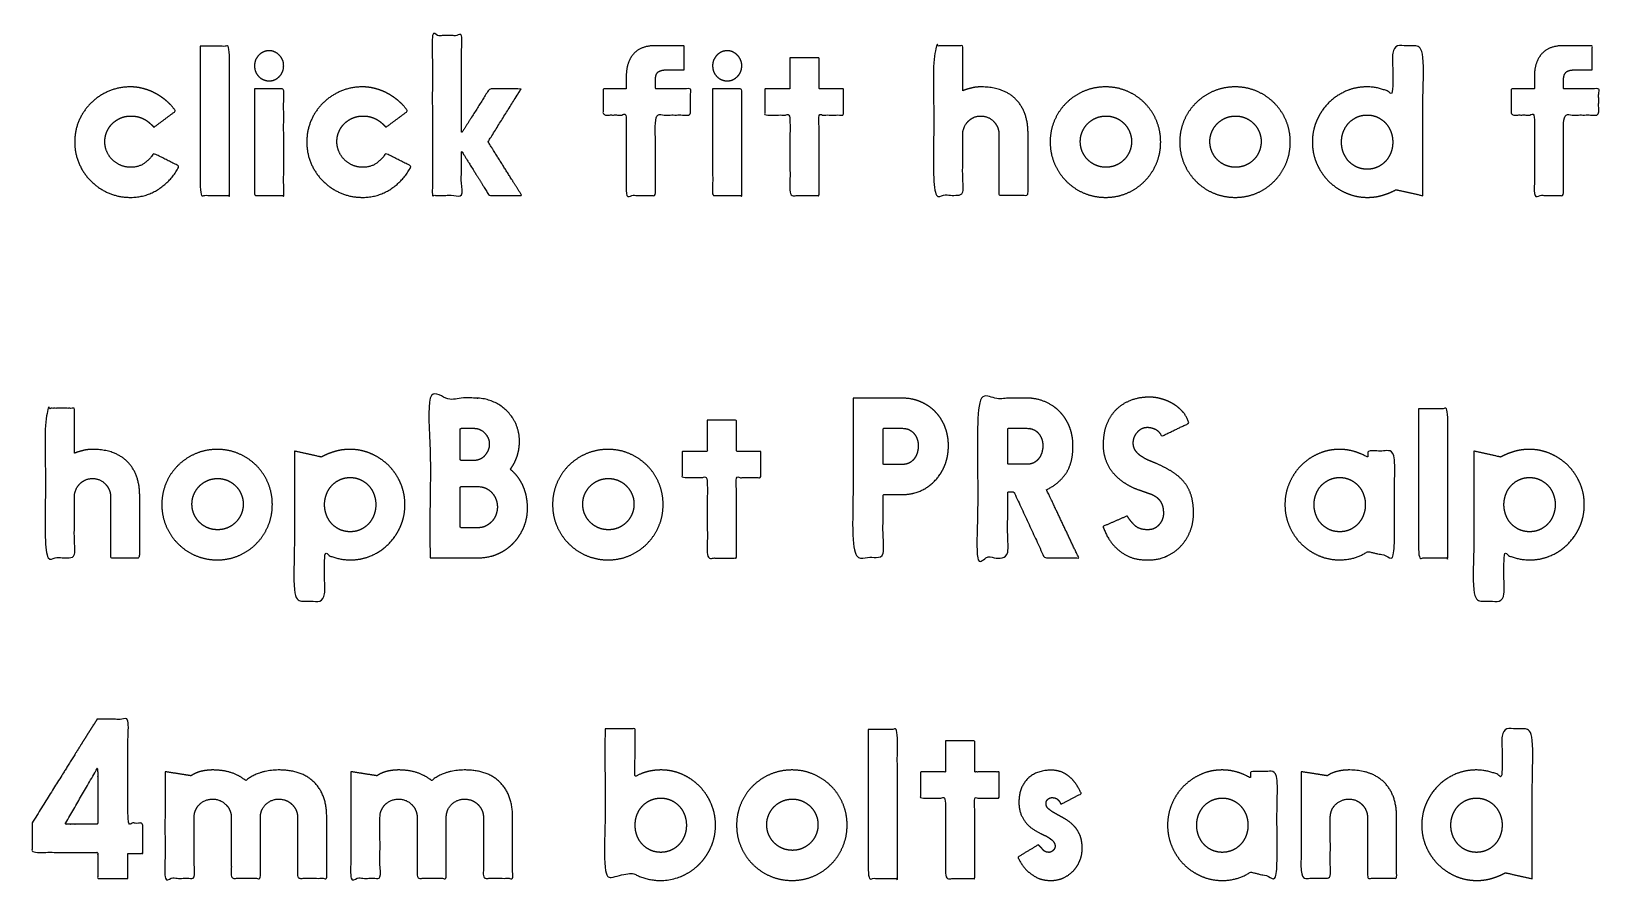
# Model space of a CAD drawing. Header units: millimetres. Extents: x 13 to 2477, y 20 to 1156.
# Drawn here: x 423.6 to 813.8, y 944.8 to 1156.4 of the extents above; entities that cross this region are included whole.
import ezdxf

# ---------------------------------------------------------------- set-up
doc = ezdxf.new("R2010")
doc.units = ezdxf.units.MM
doc.header["$MEASUREMENT"] = 0
doc.layers.add('Work layer', color=254, linetype='Continuous', true_color=0xdddddd)

msp = doc.modelspace()

# ---------------------------------------------------------------- linework, layer by layer
at = {"layer": 'Work layer'}
for points, knots in [([(530.6, 1131.45), (530.6, 1131.29), (530.65, 1131.29), (530.71, 1131.29), (530.81, 1131.39), (534.18, 1136.74), (537.54, 1142.1), (541.49, 1142.1), (545.44, 1142.1), (541.42, 1135.66), (537.39, 1129.22), (537.28, 1129.01), (537.28, 1128.95), (537.28, 1128.85), (537.39, 1128.64), (541.5, 1122.12), (545.6, 1115.6), (541.55, 1115.6), (537.49, 1115.6), (535.27, 1119.15), (533.94, 1121.3), (532.61, 1123.44), (531.87, 1124.61), (531.02, 1125.99), (530.71, 1126.52), (530.6, 1126.52), (530.6, 1126.25), (530.6, 1120.92), (530.6, 1115.6), (526.98, 1115.6), (523.35, 1115.6), (523.35, 1135.5), (523.35, 1155.4), (526.98, 1155.4), (530.6, 1155.4), (530.6, 1143.42), (530.6, 1131.45)], [0, 0, 0, 1, 1, 2, 2, 3, 3, 4, 4, 5, 5, 6, 6, 7, 7, 8, 8, 9, 9, 10, 10, 11, 11, 12, 12, 13, 13, 14, 14, 15, 15, 16, 16, 17, 17, 18, 18, 18]), ([(465.6, 1152.7), (469.23, 1152.7), (472.85, 1152.7), (472.85, 1134.15), (472.85, 1115.6), (469.23, 1115.6), (465.6, 1115.6), (465.6, 1134.15), (465.6, 1152.7)], [0, 0, 0, 1, 1, 2, 2, 3, 3, 4, 4, 4]), ([(479.1, 1147.88), (479.1, 1149.35), (480.16, 1150.48), (481.22, 1151.6), (482.76, 1151.6), (484.18, 1151.6), (485.27, 1150.48), (486.35, 1149.35), (486.35, 1147.88), (486.35, 1146.29), (485.27, 1145.19), (484.18, 1144.1), (482.76, 1144.1), (481.22, 1144.1), (480.16, 1145.19), (479.1, 1146.29), (479.1, 1147.88)], [0, 0, 0, 1, 1, 2, 2, 3, 3, 4, 4, 5, 5, 6, 6, 7, 7, 8, 8, 8]), ([(571.6, 1145.18), (571.6, 1148.75), (573.42, 1150.8), (575.23, 1152.85), (578.8, 1152.85), (582.4, 1152.85), (586.01, 1152.85), (586.01, 1149.85), (586.01, 1146.85), (583.89, 1146.85), (581.77, 1146.85), (580.34, 1146.85), (579.59, 1146.34), (578.85, 1145.83), (578.85, 1144.19), (578.85, 1143.15), (578.85, 1142.1), (583.23, 1142.1), (587.6, 1142.1), (587.6, 1138.85), (587.6, 1135.6), (583.23, 1135.6), (578.85, 1135.6), (578.85, 1125.58), (578.85, 1115.56), (575.23, 1115.56), (571.6, 1115.56), (571.6, 1125.58), (571.6, 1135.6), (568.73, 1135.6), (565.85, 1135.6), (565.85, 1138.85), (565.85, 1142.1), (568.73, 1142.1), (571.6, 1142.1), (571.6, 1143.64), (571.6, 1145.18)], [0, 0, 0, 1, 1, 2, 2, 3, 3, 4, 4, 5, 5, 6, 6, 7, 7, 8, 8, 9, 9, 10, 10, 11, 11, 12, 12, 13, 13, 14, 14, 15, 15, 16, 16, 17, 17, 18, 18, 18]), ([(593.1, 1147.88), (593.1, 1149.35), (594.16, 1150.48), (595.22, 1151.6), (596.76, 1151.6), (598.18, 1151.6), (599.27, 1150.48), (600.35, 1149.35), (600.35, 1147.88), (600.35, 1146.29), (599.27, 1145.19), (598.18, 1144.1), (596.76, 1144.1), (595.22, 1144.1), (594.16, 1145.19), (593.1, 1146.29), (593.1, 1147.88)], [0, 0, 0, 1, 1, 2, 2, 3, 3, 4, 4, 5, 5, 6, 6, 7, 7, 8, 8, 8]), ([(655.35, 1141.64), (656.4, 1142.06), (657.53, 1142.33), (658.67, 1142.6), (659.88, 1142.6), (665.45, 1142.6), (668.53, 1139.53), (671.6, 1136.47), (671.6, 1130.84), (671.6, 1123.24), (671.6, 1115.63), (667.98, 1115.63), (664.35, 1115.63), (664.35, 1123.19), (664.35, 1130.74), (664.35, 1132.65), (663.03, 1134), (661.72, 1135.35), (659.85, 1135.35), (657.99, 1135.35), (656.67, 1134), (655.35, 1132.65), (655.35, 1130.74), (655.35, 1123.19), (655.35, 1115.63), (651.73, 1115.63), (648.1, 1115.63), (648.1, 1134.23), (648.1, 1152.82), (651.73, 1152.82), (655.35, 1152.82), (655.35, 1147.23), (655.35, 1141.64)], [0, 0, 0, 1, 1, 2, 2, 3, 3, 4, 4, 5, 5, 6, 6, 7, 7, 8, 8, 9, 9, 10, 10, 11, 11, 12, 12, 13, 13, 14, 14, 15, 15, 16, 16, 16]), ([(769.85, 1115.52), (766.51, 1116.27), (763.17, 1117.02), (761.73, 1116.22), (759.92, 1115.66), (758.12, 1115.1), (756.05, 1115.1), (753.24, 1115.1), (750.74, 1116.19), (748.25, 1117.28), (746.39, 1119.15), (744.53, 1121.01), (743.44, 1123.52), (742.35, 1126.02), (742.35, 1128.85), (742.35, 1131.67), (743.43, 1134.18), (744.5, 1136.68), (746.33, 1138.55), (748.17, 1140.41), (750.63, 1141.51), (753.09, 1142.6), (755.86, 1142.6), (757.69, 1142.6), (759.32, 1142.15), (760.94, 1141.71), (762.35, 1140.93), (762.35, 1146.86), (762.35, 1152.8), (766.1, 1152.8), (769.85, 1152.8), (769.85, 1134.16), (769.85, 1115.52)], [0, 0, 0, 1, 1, 2, 2, 3, 3, 4, 4, 5, 5, 6, 6, 7, 7, 8, 8, 9, 9, 10, 10, 11, 11, 12, 12, 13, 13, 14, 14, 15, 15, 16, 16, 16]), ([(797.6, 1145.18), (797.6, 1148.75), (799.42, 1150.8), (801.23, 1152.85), (804.8, 1152.85), (808.4, 1152.85), (812.01, 1152.85), (812.01, 1149.85), (812.01, 1146.85), (809.89, 1146.85), (807.77, 1146.85), (806.34, 1146.85), (805.59, 1146.34), (804.85, 1145.83), (804.85, 1144.19), (804.85, 1143.15), (804.85, 1142.1), (809.23, 1142.1), (813.6, 1142.1), (813.6, 1138.85), (813.6, 1135.6), (809.23, 1135.6), (804.85, 1135.6), (804.85, 1125.58), (804.85, 1115.56), (801.23, 1115.56), (797.6, 1115.56), (797.6, 1125.58), (797.6, 1135.6), (794.73, 1135.6), (791.85, 1135.6), (791.85, 1138.85), (791.85, 1142.1), (794.73, 1142.1), (797.6, 1142.1), (797.6, 1143.64), (797.6, 1145.18)], [0, 0, 0, 1, 1, 2, 2, 3, 3, 4, 4, 5, 5, 6, 6, 7, 7, 8, 8, 9, 9, 10, 10, 11, 11, 12, 12, 13, 13, 14, 14, 15, 15, 16, 16, 17, 17, 18, 18, 18]), ([(612.35, 1149.85), (615.98, 1149.85), (619.6, 1149.85), (619.6, 1145.97), (619.6, 1142.1), (622.65, 1142.1), (625.7, 1142.1), (625.7, 1138.85), (625.7, 1135.6), (622.65, 1135.6), (619.6, 1135.6), (619.6, 1125.58), (619.6, 1115.56), (615.98, 1115.56), (612.35, 1115.56), (612.35, 1125.58), (612.35, 1135.6), (609.23, 1135.6), (606.1, 1135.6), (606.1, 1138.85), (606.1, 1142.1), (609.23, 1142.1), (612.35, 1142.1), (612.35, 1145.97), (612.35, 1149.85)], [0, 0, 0, 1, 1, 2, 2, 3, 3, 4, 4, 5, 5, 6, 6, 7, 7, 8, 8, 9, 9, 10, 10, 11, 11, 12, 12, 12]), ([(448.21, 1142.6), (449.96, 1142.6), (451.63, 1142.12), (453.3, 1141.64), (454.76, 1140.81), (456.22, 1139.99), (457.43, 1138.89), (458.65, 1137.8), (459.45, 1136.57), (456.77, 1134.58), (454.09, 1132.59), (453.62, 1133.02), (453.09, 1133.52), (452.56, 1134.02), (451.9, 1134.42), (451.23, 1134.82), (450.36, 1135.08), (449.49, 1135.35), (448.32, 1135.35), (446.94, 1135.35), (445.77, 1134.85), (444.61, 1134.35), (443.73, 1133.49), (442.86, 1132.62), (442.36, 1131.47), (441.85, 1130.31), (441.85, 1129), (441.85, 1127.63), (442.36, 1126.48), (442.86, 1125.32), (443.73, 1124.46), (444.61, 1123.59), (445.77, 1123.1), (446.94, 1122.6), (448.32, 1122.6), (450.17, 1122.6), (451.5, 1123.47), (452.82, 1124.35), (454.04, 1126.04), (457.19, 1124.45), (460.35, 1122.86), (458.6, 1119.42), (455.39, 1117.26), (452.19, 1115.1), (448.21, 1115.1), (445.35, 1115.1), (442.84, 1116.16), (440.34, 1117.23), (438.43, 1119.12), (436.51, 1121.01), (435.43, 1123.52), (434.35, 1126.02), (434.35, 1128.9), (434.35, 1131.73), (435.43, 1134.23), (436.51, 1136.74), (438.43, 1138.6), (440.34, 1140.47), (442.84, 1141.53), (445.35, 1142.6), (448.21, 1142.6)], [0, 0, 0, 1, 1, 2, 2, 3, 3, 4, 4, 5, 5, 6, 6, 7, 7, 8, 8, 9, 9, 10, 10, 11, 11, 12, 12, 13, 13, 14, 14, 15, 15, 16, 16, 17, 17, 18, 18, 19, 19, 20, 20, 21, 21, 22, 22, 23, 23, 24, 24, 25, 25, 26, 26, 27, 27, 28, 28, 29, 29, 30, 30, 30]), ([(479.1, 1142.1), (482.73, 1142.1), (486.35, 1142.1), (486.35, 1128.82), (486.35, 1115.54), (482.73, 1115.54), (479.1, 1115.54), (479.1, 1128.82), (479.1, 1142.1)], [0, 0, 0, 1, 1, 2, 2, 3, 3, 4, 4, 4]), ([(505.96, 1142.6), (507.71, 1142.6), (509.38, 1142.12), (511.05, 1141.64), (512.51, 1140.81), (513.97, 1139.99), (515.18, 1138.89), (516.4, 1137.8), (517.2, 1136.57), (514.52, 1134.58), (511.84, 1132.59), (511.37, 1133.02), (510.84, 1133.52), (510.31, 1134.02), (509.65, 1134.42), (508.98, 1134.82), (508.11, 1135.08), (507.24, 1135.35), (506.07, 1135.35), (504.69, 1135.35), (503.52, 1134.85), (502.36, 1134.35), (501.48, 1133.49), (500.61, 1132.62), (500.11, 1131.47), (499.6, 1130.31), (499.6, 1129), (499.6, 1127.63), (500.11, 1126.48), (500.61, 1125.32), (501.48, 1124.46), (502.36, 1123.59), (503.52, 1123.1), (504.69, 1122.6), (506.07, 1122.6), (507.92, 1122.6), (509.25, 1123.47), (510.57, 1124.35), (511.79, 1126.04), (514.94, 1124.45), (518.1, 1122.86), (516.35, 1119.42), (513.14, 1117.26), (509.94, 1115.1), (505.96, 1115.1), (503.1, 1115.1), (500.59, 1116.16), (498.09, 1117.23), (496.18, 1119.12), (494.26, 1121.01), (493.18, 1123.52), (492.1, 1126.02), (492.1, 1128.9), (492.1, 1131.73), (493.18, 1134.23), (494.26, 1136.74), (496.18, 1138.6), (498.09, 1140.47), (500.59, 1141.53), (503.1, 1142.6), (505.96, 1142.6)], [0, 0, 0, 1, 1, 2, 2, 3, 3, 4, 4, 5, 5, 6, 6, 7, 7, 8, 8, 9, 9, 10, 10, 11, 11, 12, 12, 13, 13, 14, 14, 15, 15, 16, 16, 17, 17, 18, 18, 19, 19, 20, 20, 21, 21, 22, 22, 23, 23, 24, 24, 25, 25, 26, 26, 27, 27, 28, 28, 29, 29, 30, 30, 30]), ([(593.1, 1142.1), (596.73, 1142.1), (600.35, 1142.1), (600.35, 1128.82), (600.35, 1115.54), (596.73, 1115.54), (593.1, 1115.54), (593.1, 1128.82), (593.1, 1142.1)], [0, 0, 0, 1, 1, 2, 2, 3, 3, 4, 4, 4]), ([(677.1, 1128.9), (677.1, 1131.73), (678.17, 1134.23), (679.24, 1136.74), (681.13, 1138.6), (683.02, 1140.47), (685.52, 1141.53), (688.03, 1142.6), (690.91, 1142.6), (693.73, 1142.6), (696.24, 1141.53), (698.74, 1140.47), (700.6, 1138.6), (702.47, 1136.74), (703.54, 1134.23), (704.6, 1131.73), (704.6, 1128.9), (704.6, 1126.02), (703.54, 1123.52), (702.47, 1121.01), (700.6, 1119.12), (698.74, 1117.23), (696.24, 1116.16), (693.73, 1115.1), (690.91, 1115.1), (688.03, 1115.1), (685.52, 1116.16), (683.02, 1117.23), (681.13, 1119.12), (679.24, 1121.01), (678.17, 1123.52), (677.1, 1126.02), (677.1, 1128.9)], [0, 0, 0, 1, 1, 2, 2, 3, 3, 4, 4, 5, 5, 6, 6, 7, 7, 8, 8, 9, 9, 10, 10, 11, 11, 12, 12, 13, 13, 14, 14, 15, 15, 16, 16, 16]), ([(709.35, 1128.9), (709.35, 1131.73), (710.42, 1134.23), (711.49, 1136.74), (713.38, 1138.6), (715.27, 1140.47), (717.77, 1141.53), (720.28, 1142.6), (723.16, 1142.6), (725.98, 1142.6), (728.49, 1141.53), (730.99, 1140.47), (732.85, 1138.6), (734.72, 1136.74), (735.79, 1134.23), (736.85, 1131.73), (736.85, 1128.9), (736.85, 1126.02), (735.79, 1123.52), (734.72, 1121.01), (732.85, 1119.12), (730.99, 1117.23), (728.49, 1116.16), (725.98, 1115.1), (723.16, 1115.1), (720.28, 1115.1), (717.77, 1116.16), (715.27, 1117.23), (713.38, 1119.12), (711.49, 1121.01), (710.42, 1123.52), (709.35, 1126.02), (709.35, 1128.9)], [0, 0, 0, 1, 1, 2, 2, 3, 3, 4, 4, 5, 5, 6, 6, 7, 7, 8, 8, 9, 9, 10, 10, 11, 11, 12, 12, 13, 13, 14, 14, 15, 15, 16, 16, 16]), ([(684.6, 1129), (684.6, 1127.63), (685.1, 1126.48), (685.6, 1125.32), (686.46, 1124.46), (687.33, 1123.59), (688.48, 1123.1), (689.64, 1122.6), (691.01, 1122.6), (692.32, 1122.6), (693.47, 1123.1), (694.63, 1123.59), (695.49, 1124.46), (696.36, 1125.32), (696.85, 1126.48), (697.35, 1127.63), (697.35, 1129), (697.35, 1130.31), (696.85, 1131.47), (696.36, 1132.62), (695.49, 1133.49), (694.63, 1134.35), (693.47, 1134.85), (692.32, 1135.35), (691.01, 1135.35), (689.64, 1135.35), (688.48, 1134.85), (687.33, 1134.35), (686.46, 1133.49), (685.6, 1132.62), (685.1, 1131.47), (684.6, 1130.31), (684.6, 1129)], [0, 0, 0, 1, 1, 2, 2, 3, 3, 4, 4, 5, 5, 6, 6, 7, 7, 8, 8, 9, 9, 10, 10, 11, 11, 12, 12, 13, 13, 14, 14, 15, 15, 16, 16, 16]), ([(716.85, 1129), (716.85, 1127.63), (717.35, 1126.48), (717.85, 1125.32), (718.71, 1124.46), (719.58, 1123.59), (720.73, 1123.1), (721.89, 1122.6), (723.26, 1122.6), (724.57, 1122.6), (725.72, 1123.1), (726.88, 1123.59), (727.74, 1124.46), (728.61, 1125.32), (729.1, 1126.48), (729.6, 1127.63), (729.6, 1129), (729.6, 1130.31), (729.1, 1131.47), (728.61, 1132.62), (727.74, 1133.49), (726.88, 1134.35), (725.72, 1134.85), (724.57, 1135.35), (723.26, 1135.35), (721.89, 1135.35), (720.73, 1134.85), (719.58, 1134.35), (718.71, 1133.49), (717.85, 1132.62), (717.35, 1131.47), (716.85, 1130.31), (716.85, 1129)], [0, 0, 0, 1, 1, 2, 2, 3, 3, 4, 4, 5, 5, 6, 6, 7, 7, 8, 8, 9, 9, 10, 10, 11, 11, 12, 12, 13, 13, 14, 14, 15, 15, 16, 16, 16]), ([(749.6, 1128.85), (749.6, 1127.43), (750.09, 1126.18), (750.59, 1124.93), (751.44, 1124.03), (752.3, 1123.13), (753.46, 1122.62), (754.63, 1122.1), (755.98, 1122.1), (757.33, 1122.1), (758.49, 1122.62), (759.66, 1123.13), (760.51, 1124.03), (761.37, 1124.93), (761.86, 1126.18), (762.35, 1127.43), (762.35, 1128.85), (762.35, 1130.26), (761.86, 1131.51), (761.37, 1132.77), (760.51, 1133.66), (759.66, 1134.56), (758.49, 1135.08), (757.33, 1135.6), (755.98, 1135.6), (754.63, 1135.6), (753.46, 1135.08), (752.3, 1134.56), (751.44, 1133.66), (750.59, 1132.77), (750.09, 1131.51), (749.6, 1130.26), (749.6, 1128.85)], [0, 0, 0, 1, 1, 2, 2, 3, 3, 4, 4, 5, 5, 6, 6, 7, 7, 8, 8, 9, 9, 10, 10, 11, 11, 12, 12, 13, 13, 14, 14, 15, 15, 16, 16, 16]), ([(522.78, 1025.37), (522.78, 1045.24), (522.78, 1065.12), (528.53, 1065.12), (534.28, 1065.12), (534.6, 1065.12), (534.76, 1065.12), (537.01, 1064.96), (538.88, 1064.05), (540.75, 1063.15), (542.12, 1061.72), (543.48, 1060.29), (544.26, 1058.4), (545.03, 1056.52), (545.03, 1054.4), (545.03, 1052.38), (544.42, 1050.6), (543.81, 1048.82), (542.75, 1047.39), (544.87, 1045.69), (545.95, 1043.2), (547.03, 1040.7), (547.03, 1037.73), (547.03, 1035.18), (546.08, 1032.95), (545.13, 1030.73), (543.53, 1029.05), (541.92, 1027.38), (539.73, 1026.4), (537.54, 1025.42), (535.01, 1025.37), (528.9, 1025.37), (522.78, 1025.37)], [0, 0, 0, 1, 1, 2, 2, 3, 3, 4, 4, 5, 5, 6, 6, 7, 7, 8, 8, 9, 9, 10, 10, 11, 11, 12, 12, 13, 13, 14, 14, 15, 15, 16, 16, 16]), ([(668.22, 1041.48), (668.06, 1041.8), (667.74, 1041.8), (667.26, 1041.8), (666.78, 1041.8), (666.53, 1041.8), (666.53, 1041.48), (666.53, 1033.42), (666.53, 1025.37), (662.78, 1025.37), (659.03, 1025.37), (659.03, 1045.24), (659.03, 1065.12), (665.14, 1065.12), (671.25, 1065.12), (673.79, 1065.12), (675.91, 1064.19), (678.02, 1063.26), (679.56, 1061.67), (681.09, 1060.08), (681.94, 1057.91), (682.78, 1055.73), (682.78, 1053.19), (682.78, 1049.16), (681.16, 1046.59), (679.53, 1044.02), (676.38, 1042.43), (676.27, 1042.43), (676.27, 1042.17), (680.24, 1033.77), (684.22, 1025.37), (679.95, 1025.37), (675.69, 1025.37), (671.96, 1033.42), (668.22, 1041.48)], [0, 0, 0, 1, 1, 2, 2, 3, 3, 4, 4, 5, 5, 6, 6, 7, 7, 8, 8, 9, 9, 10, 10, 11, 11, 12, 12, 13, 13, 14, 14, 15, 15, 16, 16, 17, 17, 17]), ([(434.28, 1051.4), (435.33, 1051.83), (436.46, 1052.1), (437.59, 1052.37), (438.81, 1052.37), (444.38, 1052.37), (447.46, 1049.3), (450.53, 1046.24), (450.53, 1040.61), (450.53, 1033.01), (450.53, 1025.4), (446.91, 1025.4), (443.28, 1025.4), (443.28, 1032.95), (443.28, 1040.51), (443.28, 1042.41), (441.96, 1043.76), (440.65, 1045.12), (438.78, 1045.12), (436.92, 1045.12), (435.6, 1043.76), (434.28, 1042.41), (434.28, 1040.51), (434.28, 1032.95), (434.28, 1025.4), (430.66, 1025.4), (427.03, 1025.4), (427.03, 1043.99), (427.03, 1062.59), (430.66, 1062.59), (434.28, 1062.59), (434.28, 1057), (434.28, 1051.4)], [0, 0, 0, 1, 1, 2, 2, 3, 3, 4, 4, 5, 5, 6, 6, 7, 7, 8, 8, 9, 9, 10, 10, 11, 11, 12, 12, 13, 13, 14, 14, 15, 15, 16, 16, 16]), ([(628.09, 1065.12), (634.17, 1065.12), (640.25, 1065.12), (642.79, 1065.12), (644.91, 1064.19), (647.02, 1063.27), (648.56, 1061.69), (650.09, 1060.1), (650.94, 1057.94), (651.78, 1055.78), (651.78, 1053.25), (651.78, 1050.72), (650.93, 1048.53), (650.07, 1046.34), (648.53, 1044.68), (646.98, 1043.01), (644.85, 1042.06), (642.72, 1041.12), (640.16, 1041.12), (637.97, 1041.12), (635.78, 1041.12), (635.53, 1041.12), (635.53, 1040.8), (635.53, 1033.14), (635.53, 1025.48), (631.78, 1025.48), (628.03, 1025.48), (628.06, 1045.3), (628.09, 1065.12)], [0, 0, 0, 1, 1, 2, 2, 3, 3, 4, 4, 5, 5, 6, 6, 7, 7, 8, 8, 9, 9, 10, 10, 11, 11, 12, 12, 13, 13, 14, 14, 14]), ([(696.26, 1035.81), (697.05, 1034.49), (698.17, 1033.43), (699.3, 1032.37), (701.4, 1032.37), (703.08, 1032.37), (704.18, 1033.59), (705.28, 1034.81), (705.28, 1036.4), (705.28, 1037.83), (704.89, 1038.76), (704.49, 1039.69), (703.78, 1040.3), (703.07, 1040.91), (702.05, 1041.28), (701.02, 1041.65), (699.81, 1042.08), (697.75, 1042.71), (696.02, 1043.77), (694.28, 1044.83), (692.99, 1046.27), (691.7, 1047.7), (690.99, 1049.53), (690.28, 1051.36), (690.28, 1053.53), (690.28, 1056.24), (691.09, 1058.42), (691.91, 1060.59), (693.4, 1062.13), (694.9, 1063.67), (697.03, 1064.52), (699.16, 1065.37), (701.81, 1065.37), (703.24, 1065.37), (704.78, 1064.95), (706.31, 1064.53), (707.66, 1063.73), (709.02, 1062.92), (710.08, 1061.72), (711.14, 1060.52), (711.67, 1058.91), (708.25, 1057.27), (704.83, 1055.64), (704.2, 1057.02), (703.16, 1057.44), (702.13, 1057.87), (701.33, 1057.87), (699.85, 1057.87), (698.82, 1056.67), (697.78, 1055.47), (697.78, 1053.98), (697.78, 1052.81), (698.36, 1052.01), (698.94, 1051.21), (699.81, 1050.63), (700.68, 1050.04), (701.62, 1049.64), (702.57, 1049.24), (703.36, 1048.92), (705.83, 1047.86), (707.62, 1046.69), (709.41, 1045.52), (710.55, 1044.08), (711.68, 1042.64), (712.23, 1040.78), (712.78, 1038.92), (712.78, 1036.47), (712.78, 1034.07), (711.92, 1031.94), (711.05, 1029.81), (709.56, 1028.24), (708.06, 1026.67), (706.04, 1025.77), (704.02, 1024.87), (701.72, 1024.87), (701.48, 1024.87), (701.24, 1024.87), (697.89, 1024.87), (695.76, 1026.16), (693.64, 1027.46), (692.43, 1029.04), (691.02, 1030.83), (690.28, 1033.21), (693.27, 1034.51), (696.26, 1035.81)], [0, 0, 0, 1, 1, 2, 2, 3, 3, 4, 4, 5, 5, 6, 6, 7, 7, 8, 8, 9, 9, 10, 10, 11, 11, 12, 12, 13, 13, 14, 14, 15, 15, 16, 16, 17, 17, 18, 18, 19, 19, 20, 20, 21, 21, 22, 22, 23, 23, 24, 24, 25, 25, 26, 26, 27, 27, 28, 28, 29, 29, 30, 30, 31, 31, 32, 32, 33, 33, 34, 34, 35, 35, 36, 36, 37, 37, 38, 38, 39, 39, 40, 40, 41, 41, 42, 42, 42]), ([(768.78, 1062.47), (772.41, 1062.47), (776.03, 1062.47), (776.03, 1043.92), (776.03, 1025.37), (772.41, 1025.37), (768.78, 1025.37), (768.78, 1043.92), (768.78, 1062.47)], [0, 0, 0, 1, 1, 2, 2, 3, 3, 4, 4, 4]), ([(591.78, 1059.62), (595.41, 1059.62), (599.03, 1059.62), (599.03, 1055.74), (599.03, 1051.87), (602.08, 1051.87), (605.13, 1051.87), (605.13, 1048.62), (605.13, 1045.37), (602.08, 1045.37), (599.03, 1045.37), (599.03, 1035.35), (599.03, 1025.33), (595.41, 1025.33), (591.78, 1025.33), (591.78, 1035.35), (591.78, 1045.37), (588.66, 1045.37), (585.53, 1045.37), (585.53, 1048.62), (585.53, 1051.87), (588.66, 1051.87), (591.78, 1051.87), (591.78, 1055.74), (591.78, 1059.62)], [0, 0, 0, 1, 1, 2, 2, 3, 3, 4, 4, 5, 5, 6, 6, 7, 7, 8, 8, 9, 9, 10, 10, 11, 11, 12, 12, 12]), ([(537.53, 1053.72), (537.53, 1055.27), (536.41, 1056.44), (535.29, 1057.62), (533.59, 1057.62), (532.09, 1057.62), (530.6, 1057.62), (530.28, 1057.62), (530.28, 1057.3), (530.28, 1053.62), (530.28, 1049.94), (530.28, 1049.62), (530.6, 1049.62), (532.25, 1049.62), (533.91, 1049.62), (535.5, 1049.72), (536.52, 1050.95), (537.53, 1052.17), (537.53, 1053.72)], [0, 0, 0, 1, 1, 2, 2, 3, 3, 4, 4, 5, 5, 6, 6, 7, 7, 8, 8, 9, 9, 9]), ([(635.53, 1048.94), (635.53, 1048.62), (635.78, 1048.62), (638, 1048.62), (640.22, 1048.62), (641.41, 1048.62), (642.2, 1049.09), (642.98, 1049.57), (643.44, 1050.29), (643.9, 1051.01), (644.09, 1051.81), (644.28, 1052.61), (644.28, 1053.25), (644.28, 1053.89), (644.09, 1054.63), (643.9, 1055.38), (643.44, 1056.04), (642.98, 1056.71), (642.2, 1057.16), (641.41, 1057.62), (640.22, 1057.62), (638, 1057.62), (635.78, 1057.62), (635.53, 1057.62), (635.53, 1057.3), (635.53, 1053.12), (635.53, 1048.94)], [0, 0, 0, 1, 1, 2, 2, 3, 3, 4, 4, 5, 5, 6, 6, 7, 7, 8, 8, 9, 9, 10, 10, 11, 11, 12, 12, 13, 13, 13]), ([(666.53, 1048.98), (666.53, 1048.66), (666.78, 1048.66), (669, 1048.66), (671.22, 1048.66), (672.41, 1048.66), (673.2, 1049.14), (673.98, 1049.61), (674.44, 1050.33), (674.9, 1051.04), (675.09, 1051.84), (675.28, 1052.63), (675.28, 1053.27), (675.28, 1053.9), (675.09, 1054.65), (674.9, 1055.39), (674.44, 1056.05), (673.98, 1056.71), (673.2, 1057.16), (672.41, 1057.62), (671.22, 1057.62), (669, 1057.62), (666.78, 1057.62), (666.53, 1057.62), (666.53, 1057.3), (666.53, 1053.14), (666.53, 1048.98)], [0, 0, 0, 1, 1, 2, 2, 3, 3, 4, 4, 5, 5, 6, 6, 7, 7, 8, 8, 9, 9, 10, 10, 11, 11, 12, 12, 13, 13, 13]), ([(456.03, 1038.67), (456.03, 1041.49), (457.1, 1044), (458.16, 1046.5), (460.06, 1048.37), (461.95, 1050.23), (464.45, 1051.3), (466.96, 1052.37), (469.84, 1052.37), (472.66, 1052.37), (475.16, 1051.3), (477.67, 1050.23), (479.53, 1048.37), (481.4, 1046.5), (482.47, 1044), (483.53, 1041.49), (483.53, 1038.67), (483.53, 1035.79), (482.47, 1033.29), (481.4, 1030.78), (479.53, 1028.89), (477.67, 1027), (475.16, 1025.93), (472.66, 1024.87), (469.84, 1024.87), (466.96, 1024.87), (464.45, 1025.93), (461.95, 1027), (460.06, 1028.89), (458.16, 1030.78), (457.1, 1033.29), (456.03, 1035.79), (456.03, 1038.67)], [0, 0, 0, 1, 1, 2, 2, 3, 3, 4, 4, 5, 5, 6, 6, 7, 7, 8, 8, 9, 9, 10, 10, 11, 11, 12, 12, 13, 13, 14, 14, 15, 15, 16, 16, 16]), ([(489.03, 1051.94), (492.38, 1051.2), (495.72, 1050.46), (497.15, 1051.25), (498.96, 1051.81), (500.77, 1052.37), (502.84, 1052.37), (505.65, 1052.37), (508.14, 1051.27), (510.64, 1050.18), (512.5, 1048.32), (514.36, 1046.45), (515.44, 1043.95), (516.53, 1041.44), (516.53, 1038.62), (516.53, 1035.79), (515.46, 1033.29), (514.38, 1030.78), (512.55, 1028.91), (510.72, 1027.05), (508.26, 1025.96), (505.8, 1024.87), (503.02, 1024.87), (501.19, 1024.87), (499.57, 1025.31), (497.95, 1025.75), (496.53, 1026.54), (496.53, 1020.58), (496.53, 1014.62), (492.78, 1014.62), (489.03, 1014.62), (489.03, 1033.28), (489.03, 1051.94)], [0, 0, 0, 1, 1, 2, 2, 3, 3, 4, 4, 5, 5, 6, 6, 7, 7, 8, 8, 9, 9, 10, 10, 11, 11, 12, 12, 13, 13, 14, 14, 15, 15, 16, 16, 16]), ([(553.28, 1038.67), (553.28, 1041.49), (554.35, 1044), (555.41, 1046.5), (557.31, 1048.37), (559.2, 1050.23), (561.7, 1051.3), (564.21, 1052.37), (567.09, 1052.37), (569.91, 1052.37), (572.41, 1051.3), (574.92, 1050.23), (576.78, 1048.37), (578.65, 1046.5), (579.72, 1044), (580.78, 1041.49), (580.78, 1038.67), (580.78, 1035.79), (579.72, 1033.29), (578.65, 1030.78), (576.78, 1028.89), (574.92, 1027), (572.41, 1025.93), (569.91, 1024.87), (567.09, 1024.87), (564.21, 1024.87), (561.7, 1025.93), (559.2, 1027), (557.31, 1028.89), (555.41, 1030.78), (554.35, 1033.29), (553.28, 1035.79), (553.28, 1038.67)], [0, 0, 0, 1, 1, 2, 2, 3, 3, 4, 4, 5, 5, 6, 6, 7, 7, 8, 8, 9, 9, 10, 10, 11, 11, 12, 12, 13, 13, 14, 14, 15, 15, 16, 16, 16]), ([(735.53, 1038.62), (735.53, 1041.44), (736.61, 1043.95), (737.68, 1046.45), (739.52, 1048.32), (741.36, 1050.18), (743.83, 1051.27), (746.3, 1052.37), (749.08, 1052.37), (751.02, 1052.37), (752.81, 1051.84), (754.59, 1051.32), (756.12, 1050.38), (756.15, 1051.18), (756.17, 1051.97), (759.48, 1051.97), (762.78, 1051.97), (762.78, 1038.67), (762.78, 1025.37), (759.49, 1026.16), (756.19, 1026.96), (753.03, 1024.87), (749.13, 1024.87), (746.34, 1024.87), (743.86, 1025.96), (741.38, 1027.05), (739.54, 1028.91), (737.69, 1030.78), (736.61, 1033.29), (735.53, 1035.79), (735.53, 1038.62)], [0, 0, 0, 1, 1, 2, 2, 3, 3, 4, 4, 5, 5, 6, 6, 7, 7, 8, 8, 9, 9, 10, 10, 11, 11, 12, 12, 13, 13, 14, 14, 15, 15, 15]), ([(782.53, 1051.94), (785.88, 1051.2), (789.22, 1050.46), (790.65, 1051.25), (792.46, 1051.81), (794.27, 1052.37), (796.34, 1052.37), (799.15, 1052.37), (801.64, 1051.27), (804.14, 1050.18), (806, 1048.32), (807.86, 1046.45), (808.94, 1043.95), (810.03, 1041.44), (810.03, 1038.62), (810.03, 1035.79), (808.96, 1033.29), (807.88, 1030.78), (806.05, 1028.91), (804.22, 1027.05), (801.76, 1025.96), (799.3, 1024.87), (796.52, 1024.87), (794.69, 1024.87), (793.07, 1025.31), (791.45, 1025.75), (790.03, 1026.54), (790.03, 1020.58), (790.03, 1014.62), (786.28, 1014.62), (782.53, 1014.62), (782.53, 1033.28), (782.53, 1051.94)], [0, 0, 0, 1, 1, 2, 2, 3, 3, 4, 4, 5, 5, 6, 6, 7, 7, 8, 8, 9, 9, 10, 10, 11, 11, 12, 12, 13, 13, 14, 14, 15, 15, 16, 16, 16]), ([(463.53, 1038.77), (463.53, 1037.4), (464.03, 1036.25), (464.53, 1035.09), (465.39, 1034.23), (466.26, 1033.36), (467.41, 1032.86), (468.57, 1032.37), (469.93, 1032.37), (471.25, 1032.37), (472.4, 1032.86), (473.56, 1033.36), (474.42, 1034.23), (475.29, 1035.09), (475.78, 1036.25), (476.28, 1037.4), (476.28, 1038.77), (476.28, 1040.08), (475.78, 1041.23), (475.29, 1042.39), (474.42, 1043.25), (473.56, 1044.12), (472.4, 1044.62), (471.25, 1045.12), (469.93, 1045.12), (468.57, 1045.12), (467.41, 1044.62), (466.26, 1044.12), (465.39, 1043.25), (464.53, 1042.39), (464.03, 1041.23), (463.53, 1040.08), (463.53, 1038.77)], [0, 0, 0, 1, 1, 2, 2, 3, 3, 4, 4, 5, 5, 6, 6, 7, 7, 8, 8, 9, 9, 10, 10, 11, 11, 12, 12, 13, 13, 14, 14, 15, 15, 16, 16, 16]), ([(509.28, 1038.62), (509.28, 1040.03), (508.79, 1041.28), (508.3, 1042.53), (507.44, 1043.43), (506.59, 1044.33), (505.42, 1044.85), (504.25, 1045.37), (502.91, 1045.37), (501.56, 1045.37), (500.39, 1044.85), (499.23, 1044.33), (498.37, 1043.43), (497.52, 1042.53), (497.02, 1041.28), (496.53, 1040.03), (496.53, 1038.62), (496.53, 1037.2), (497.02, 1035.95), (497.52, 1034.7), (498.37, 1033.8), (499.23, 1032.9), (500.39, 1032.38), (501.56, 1031.87), (502.91, 1031.87), (504.25, 1031.87), (505.42, 1032.38), (506.59, 1032.9), (507.44, 1033.8), (508.3, 1034.7), (508.79, 1035.95), (509.28, 1037.2), (509.28, 1038.62)], [0, 0, 0, 1, 1, 2, 2, 3, 3, 4, 4, 5, 5, 6, 6, 7, 7, 8, 8, 9, 9, 10, 10, 11, 11, 12, 12, 13, 13, 14, 14, 15, 15, 16, 16, 16]), ([(534.75, 1032.87), (535.76, 1032.87), (536.64, 1033.3), (537.51, 1033.73), (538.15, 1034.42), (538.79, 1035.12), (539.16, 1036.06), (539.53, 1037), (539.53, 1038.02), (539.53, 1039.04), (539.16, 1039.98), (538.79, 1040.92), (538.15, 1041.61), (537.51, 1042.31), (536.64, 1042.71), (535.76, 1043.12), (534.75, 1043.12), (532.67, 1043.12), (530.6, 1043.12), (530.28, 1043.12), (530.28, 1042.8), (530.28, 1037.99), (530.28, 1033.19), (530.28, 1032.87), (530.6, 1032.87), (532.67, 1032.87), (534.75, 1032.87)], [0, 0, 0, 1, 1, 2, 2, 3, 3, 4, 4, 5, 5, 6, 6, 7, 7, 8, 8, 9, 9, 10, 10, 11, 11, 12, 12, 13, 13, 13]), ([(560.78, 1038.77), (560.78, 1037.4), (561.28, 1036.25), (561.78, 1035.09), (562.64, 1034.23), (563.51, 1033.36), (564.66, 1032.86), (565.82, 1032.37), (567.18, 1032.37), (568.5, 1032.37), (569.65, 1032.86), (570.81, 1033.36), (571.67, 1034.23), (572.54, 1035.09), (573.03, 1036.25), (573.53, 1037.4), (573.53, 1038.77), (573.53, 1040.08), (573.03, 1041.23), (572.54, 1042.39), (571.67, 1043.25), (570.81, 1044.12), (569.65, 1044.62), (568.5, 1045.12), (567.18, 1045.12), (565.82, 1045.12), (564.66, 1044.62), (563.51, 1044.12), (562.64, 1043.25), (561.78, 1042.39), (561.28, 1041.23), (560.78, 1040.08), (560.78, 1038.77)], [0, 0, 0, 1, 1, 2, 2, 3, 3, 4, 4, 5, 5, 6, 6, 7, 7, 8, 8, 9, 9, 10, 10, 11, 11, 12, 12, 13, 13, 14, 14, 15, 15, 16, 16, 16]), ([(742.78, 1038.62), (742.78, 1037.2), (743.27, 1035.95), (743.77, 1034.7), (744.62, 1033.8), (745.48, 1032.9), (746.64, 1032.38), (747.81, 1031.87), (749.16, 1031.87), (750.5, 1031.87), (751.67, 1032.38), (752.84, 1032.9), (753.69, 1033.8), (754.55, 1034.7), (755.04, 1035.95), (755.53, 1037.2), (755.53, 1038.62), (755.53, 1040.03), (755.04, 1041.28), (754.55, 1042.53), (753.69, 1043.43), (752.84, 1044.33), (751.67, 1044.85), (750.5, 1045.37), (749.16, 1045.37), (747.81, 1045.37), (746.64, 1044.85), (745.48, 1044.33), (744.62, 1043.43), (743.77, 1042.53), (743.27, 1041.28), (742.78, 1040.03), (742.78, 1038.62)], [0, 0, 0, 1, 1, 2, 2, 3, 3, 4, 4, 5, 5, 6, 6, 7, 7, 8, 8, 9, 9, 10, 10, 11, 11, 12, 12, 13, 13, 14, 14, 15, 15, 16, 16, 16]), ([(802.78, 1038.62), (802.78, 1040.03), (802.29, 1041.28), (801.8, 1042.53), (800.94, 1043.43), (800.09, 1044.33), (798.92, 1044.85), (797.75, 1045.37), (796.41, 1045.37), (795.06, 1045.37), (793.89, 1044.85), (792.73, 1044.33), (791.87, 1043.43), (791.02, 1042.53), (790.52, 1041.28), (790.03, 1040.03), (790.03, 1038.62), (790.03, 1037.2), (790.52, 1035.95), (791.02, 1034.7), (791.87, 1033.8), (792.73, 1032.9), (793.89, 1032.38), (795.06, 1031.87), (796.41, 1031.87), (797.75, 1031.87), (798.92, 1032.38), (800.09, 1032.9), (800.94, 1033.8), (801.8, 1034.7), (802.29, 1035.95), (802.78, 1037.2), (802.78, 1038.62)], [0, 0, 0, 1, 1, 2, 2, 3, 3, 4, 4, 5, 5, 6, 6, 7, 7, 8, 8, 9, 9, 10, 10, 11, 11, 12, 12, 13, 13, 14, 14, 15, 15, 16, 16, 16]), ([(423.75, 959.38), (428.14, 966.48), (431.69, 972.1), (433.18, 974.48), (434.64, 976.81), (436.09, 979.15), (437.23, 980.97), (438.37, 982.8), (439.12, 983.94), (439.86, 985.08), (439.91, 985.19), (443.74, 985.19), (447.57, 985.19), (447.57, 972.25), (447.57, 959.32), (449.44, 959.32), (451.32, 959.32), (451.32, 955.57), (451.32, 951.82), (449.44, 951.82), (447.57, 951.82), (447.57, 948.7), (447.57, 945.57), (443.82, 945.57), (440.07, 945.57), (440.07, 948.66), (440.07, 951.75), (440.07, 952.07), (439.75, 952.07), (431.75, 952.07), (423.75, 952.07), (423.75, 955.72), (423.75, 959.38)], [0, 0, 0, 1, 1, 2, 2, 3, 3, 4, 4, 5, 5, 6, 6, 7, 7, 8, 8, 9, 9, 10, 10, 11, 11, 12, 12, 13, 13, 14, 14, 15, 15, 16, 16, 16]), ([(566.32, 982.83), (570.07, 982.83), (573.82, 982.83), (573.79, 976.86), (573.76, 970.9), (575.18, 971.69), (576.81, 972.13), (578.44, 972.57), (580.28, 972.57), (583.06, 972.57), (585.52, 971.48), (587.99, 970.39), (589.83, 968.52), (591.67, 966.66), (592.74, 964.15), (593.82, 961.65), (593.82, 958.82), (593.82, 956), (592.73, 953.49), (591.64, 950.99), (589.78, 949.12), (587.92, 947.26), (585.43, 946.16), (582.94, 945.07), (580.12, 945.07), (578.05, 945.07), (576.25, 945.63), (574.44, 946.19), (573.01, 946.99), (569.66, 946.25), (566.32, 945.5), (566.32, 964.16), (566.32, 982.83)], [0, 0, 0, 1, 1, 2, 2, 3, 3, 4, 4, 5, 5, 6, 6, 7, 7, 8, 8, 9, 9, 10, 10, 11, 11, 12, 12, 13, 13, 14, 14, 15, 15, 16, 16, 16]), ([(631.82, 982.67), (635.44, 982.67), (639.07, 982.67), (639.07, 964.12), (639.07, 945.57), (635.44, 945.57), (631.82, 945.57), (631.82, 964.12), (631.82, 982.67)], [0, 0, 0, 1, 1, 2, 2, 3, 3, 4, 4, 4]), ([(651.07, 979.82), (654.69, 979.82), (658.32, 979.82), (658.32, 975.95), (658.32, 972.07), (661.37, 972.07), (664.41, 972.07), (664.41, 968.82), (664.41, 965.57), (661.37, 965.57), (658.32, 965.57), (658.32, 955.55), (658.32, 945.54), (654.69, 945.54), (651.07, 945.54), (651.07, 955.55), (651.07, 965.57), (647.94, 965.57), (644.82, 965.57), (644.82, 968.82), (644.82, 972.07), (647.94, 972.07), (651.07, 972.07), (651.07, 975.95), (651.07, 979.82)], [0, 0, 0, 1, 1, 2, 2, 3, 3, 4, 4, 5, 5, 6, 6, 7, 7, 8, 8, 9, 9, 10, 10, 11, 11, 12, 12, 12]), ([(797.07, 945.5), (793.73, 946.25), (790.38, 946.99), (788.95, 946.19), (787.14, 945.63), (785.33, 945.07), (783.26, 945.07), (780.45, 945.07), (777.96, 946.16), (775.46, 947.26), (773.6, 949.12), (771.75, 950.99), (770.66, 953.49), (769.57, 956), (769.57, 958.82), (769.57, 961.65), (770.64, 964.15), (771.72, 966.66), (773.55, 968.52), (775.38, 970.39), (777.84, 971.48), (780.3, 972.57), (783.08, 972.57), (784.91, 972.57), (786.53, 972.13), (788.16, 971.69), (789.57, 970.9), (789.57, 976.84), (789.57, 982.78), (793.32, 982.78), (797.07, 982.78), (797.07, 964.14), (797.07, 945.5)], [0, 0, 0, 1, 1, 2, 2, 3, 3, 4, 4, 5, 5, 6, 6, 7, 7, 8, 8, 9, 9, 10, 10, 11, 11, 12, 12, 13, 13, 14, 14, 15, 15, 16, 16, 16]), ([(432.12, 959.44), (432.07, 959.39), (432.07, 959.29), (432.07, 959.07), (432.23, 959.07), (435.99, 959.07), (439.75, 959.07), (440.07, 959.07), (440.07, 959.39), (440.07, 964.43), (440.07, 967.16), (440.07, 969.88), (440.07, 971.16), (440.07, 972.43), (440.04, 972.64), (440.03, 972.75), (440.02, 972.85), (439.96, 972.85), (439.86, 972.75), (435.99, 966.1), (432.12, 959.44)], [0, 0, 0, 1, 1, 2, 2, 3, 3, 4, 4, 5, 5, 6, 6, 7, 7, 8, 8, 9, 9, 10, 10, 10]), ([(456.82, 972.15), (460.07, 971.64), (463.32, 971.13), (464.49, 971.93), (465.9, 972.25), (467.31, 972.57), (468.69, 972.57), (471.3, 972.57), (473.35, 971.88), (475.4, 971.19), (476.94, 969.92), (480.08, 972.57), (485.2, 972.57), (490.84, 972.57), (493.95, 969.51), (497.07, 966.44), (497.07, 960.82), (497.07, 953.21), (497.07, 945.61), (493.44, 945.61), (489.82, 945.61), (489.82, 953.16), (489.82, 960.71), (489.82, 962.62), (488.46, 963.97), (487.11, 965.32), (485.19, 965.32), (483.33, 965.32), (482, 964.1), (480.67, 962.88), (480.57, 961.03), (480.57, 953.32), (480.57, 945.61), (476.94, 945.61), (473.32, 945.61), (473.32, 953.16), (473.32, 960.71), (473.32, 962.62), (471.96, 963.97), (470.61, 965.32), (468.69, 965.32), (466.83, 965.32), (465.5, 964.1), (464.17, 962.88), (464.07, 961.03), (464.07, 953.32), (464.07, 945.61), (460.44, 945.61), (456.82, 945.61), (456.82, 958.88), (456.82, 972.15)], [0, 0, 0, 1, 1, 2, 2, 3, 3, 4, 4, 5, 5, 6, 6, 7, 7, 8, 8, 9, 9, 10, 10, 11, 11, 12, 12, 13, 13, 14, 14, 15, 15, 16, 16, 17, 17, 18, 18, 19, 19, 20, 20, 21, 21, 22, 22, 23, 23, 24, 24, 25, 25, 25]), ([(503.07, 972.15), (506.32, 971.64), (509.57, 971.13), (510.74, 971.93), (512.15, 972.25), (513.56, 972.57), (514.94, 972.57), (517.55, 972.57), (519.6, 971.88), (521.65, 971.19), (523.19, 969.92), (526.33, 972.57), (531.45, 972.57), (537.09, 972.57), (540.2, 969.51), (543.32, 966.44), (543.32, 960.82), (543.32, 953.21), (543.32, 945.61), (539.69, 945.61), (536.07, 945.61), (536.07, 953.16), (536.07, 960.71), (536.07, 962.62), (534.71, 963.97), (533.36, 965.32), (531.44, 965.32), (529.58, 965.32), (528.25, 964.1), (526.92, 962.88), (526.82, 961.03), (526.82, 953.32), (526.82, 945.61), (523.19, 945.61), (519.57, 945.61), (519.57, 953.16), (519.57, 960.71), (519.57, 962.62), (518.21, 963.97), (516.86, 965.32), (514.94, 965.32), (513.08, 965.32), (511.75, 964.1), (510.42, 962.88), (510.32, 961.03), (510.32, 953.32), (510.32, 945.61), (506.69, 945.61), (503.07, 945.61), (503.07, 958.88), (503.07, 972.15)], [0, 0, 0, 1, 1, 2, 2, 3, 3, 4, 4, 5, 5, 6, 6, 7, 7, 8, 8, 9, 9, 10, 10, 11, 11, 12, 12, 13, 13, 14, 14, 15, 15, 16, 16, 17, 17, 18, 18, 19, 19, 20, 20, 21, 21, 22, 22, 23, 23, 24, 24, 25, 25, 25]), ([(599.07, 958.88), (599.07, 961.7), (600.14, 964.2), (601.2, 966.71), (603.09, 968.57), (604.98, 970.44), (607.49, 971.51), (610, 972.57), (612.87, 972.57), (615.7, 972.57), (618.2, 971.51), (620.71, 970.44), (622.57, 968.57), (624.44, 966.71), (625.5, 964.2), (626.57, 961.7), (626.57, 958.88), (626.57, 956), (625.5, 953.49), (624.44, 950.99), (622.57, 949.1), (620.71, 947.2), (618.2, 946.14), (615.7, 945.07), (612.87, 945.07), (610, 945.07), (607.49, 946.14), (604.98, 947.2), (603.09, 949.1), (601.2, 950.99), (600.14, 953.49), (599.07, 956), (599.07, 958.88)], [0, 0, 0, 1, 1, 2, 2, 3, 3, 4, 4, 5, 5, 6, 6, 7, 7, 8, 8, 9, 9, 10, 10, 11, 11, 12, 12, 13, 13, 14, 14, 15, 15, 16, 16, 16]), ([(674.12, 953.93), (674.82, 953.35), (675.31, 952.71), (675.79, 952.07), (676.82, 952.07), (677.3, 952.07), (677.81, 952.52), (678.32, 952.97), (678.32, 953.61), (678.32, 954.51), (677.46, 955.2), (676.6, 955.89), (675.82, 956.26), (675.5, 956.37), (675.33, 956.47), (674.58, 956.84), (673.56, 957.4), (672.54, 957.95), (671.6, 958.88), (670.66, 959.81), (669.99, 961.19), (669.32, 962.57), (669.32, 964.53), (669.32, 968.19), (671.49, 970.36), (673.66, 972.53), (677.39, 972.53), (679.51, 972.48), (680.92, 971.58), (682.33, 970.68), (683.19, 969.56), (684.17, 968.24), (684.82, 966.65), (682.28, 965.35), (679.73, 964.05), (679.46, 964.79), (678.97, 965.24), (678.48, 965.69), (677.55, 965.69), (677.05, 965.69), (676.56, 965.3), (676.07, 964.9), (676.07, 964.26), (676.07, 963.42), (676.72, 962.86), (677.38, 962.3), (678.39, 961.75), (679.4, 961.19), (680.57, 960.53), (681.74, 959.87), (682.75, 958.91), (683.76, 957.95), (684.42, 956.53), (685.07, 955.1), (685.07, 953.03), (685.07, 951.37), (684.45, 949.92), (683.83, 948.46), (682.78, 947.39), (681.73, 946.31), (680.33, 945.69), (678.93, 945.07), (677.31, 945.07), (675, 945.07), (673.43, 945.99), (671.87, 946.9), (670.9, 947.98), (669.77, 949.27), (669.07, 950.89), (671.6, 952.41), (674.12, 953.93)], [0, 0, 0, 1, 1, 2, 2, 3, 3, 4, 4, 5, 5, 6, 6, 7, 7, 8, 8, 9, 9, 10, 10, 11, 11, 12, 12, 13, 13, 14, 14, 15, 15, 16, 16, 17, 17, 18, 18, 19, 19, 20, 20, 21, 21, 22, 22, 23, 23, 24, 24, 25, 25, 26, 26, 27, 27, 28, 28, 29, 29, 30, 30, 31, 31, 32, 32, 33, 33, 34, 34, 35, 35, 35]), ([(706.32, 958.82), (706.32, 961.65), (707.4, 964.15), (708.47, 966.66), (710.31, 968.52), (712.15, 970.39), (714.62, 971.48), (717.08, 972.57), (719.87, 972.57), (721.81, 972.57), (723.6, 972.05), (725.38, 971.53), (726.91, 970.59), (726.93, 971.38), (726.96, 972.18), (730.26, 972.18), (733.57, 972.18), (733.57, 958.87), (733.57, 945.57), (730.27, 946.37), (726.98, 947.16), (723.82, 945.07), (719.92, 945.07), (717.12, 945.07), (714.65, 946.16), (712.17, 947.26), (710.33, 949.12), (708.48, 950.99), (707.4, 953.49), (706.32, 956), (706.32, 958.82)], [0, 0, 0, 1, 1, 2, 2, 3, 3, 4, 4, 5, 5, 6, 6, 7, 7, 8, 8, 9, 9, 10, 10, 11, 11, 12, 12, 13, 13, 14, 14, 15, 15, 15]), ([(739.57, 972.15), (742.82, 971.64), (746.07, 971.13), (747.24, 971.93), (748.65, 972.25), (750.06, 972.57), (751.44, 972.57), (757.09, 972.57), (760.2, 969.51), (763.32, 966.44), (763.32, 960.82), (763.32, 953.21), (763.32, 945.61), (759.69, 945.61), (756.07, 945.61), (756.07, 953.16), (756.07, 960.71), (756.07, 962.62), (754.71, 963.97), (753.36, 965.32), (751.44, 965.32), (749.58, 965.32), (748.25, 964.1), (746.92, 962.88), (746.82, 961.03), (746.82, 953.32), (746.82, 945.61), (743.19, 945.61), (739.57, 945.61), (739.57, 958.88), (739.57, 972.15)], [0, 0, 0, 1, 1, 2, 2, 3, 3, 4, 4, 5, 5, 6, 6, 7, 7, 8, 8, 9, 9, 10, 10, 11, 11, 12, 12, 13, 13, 14, 14, 15, 15, 15]), ([(586.57, 958.82), (586.57, 960.24), (586.08, 961.49), (585.58, 962.74), (584.73, 963.64), (583.87, 964.54), (582.71, 965.05), (581.54, 965.57), (580.19, 965.57), (578.85, 965.57), (577.68, 965.05), (576.51, 964.54), (575.66, 963.64), (574.8, 962.74), (574.31, 961.49), (573.82, 960.24), (573.82, 958.82), (573.82, 957.41), (574.31, 956.16), (574.8, 954.9), (575.66, 954.01), (576.51, 953.11), (577.68, 952.59), (578.85, 952.07), (580.19, 952.07), (581.54, 952.07), (582.71, 952.59), (583.87, 953.11), (584.73, 954.01), (585.58, 954.9), (586.08, 956.16), (586.57, 957.41), (586.57, 958.82)], [0, 0, 0, 1, 1, 2, 2, 3, 3, 4, 4, 5, 5, 6, 6, 7, 7, 8, 8, 9, 9, 10, 10, 11, 11, 12, 12, 13, 13, 14, 14, 15, 15, 16, 16, 16]), ([(606.57, 958.97), (606.57, 957.61), (607.07, 956.45), (607.57, 955.3), (608.43, 954.43), (609.3, 953.57), (610.45, 953.07), (611.6, 952.57), (612.97, 952.57), (614.28, 952.57), (615.44, 953.07), (616.59, 953.57), (617.46, 954.43), (618.32, 955.3), (618.82, 956.45), (619.32, 957.61), (619.32, 958.97), (619.32, 960.29), (618.82, 961.44), (618.32, 962.6), (617.46, 963.46), (616.59, 964.33), (615.44, 964.82), (614.28, 965.32), (612.97, 965.32), (611.6, 965.32), (610.45, 964.82), (609.3, 964.33), (608.43, 963.46), (607.57, 962.6), (607.07, 961.44), (606.57, 960.29), (606.57, 958.97)], [0, 0, 0, 1, 1, 2, 2, 3, 3, 4, 4, 5, 5, 6, 6, 7, 7, 8, 8, 9, 9, 10, 10, 11, 11, 12, 12, 13, 13, 14, 14, 15, 15, 16, 16, 16]), ([(713.57, 958.82), (713.57, 957.41), (714.06, 956.16), (714.55, 954.9), (715.41, 954.01), (716.26, 953.11), (717.43, 952.59), (718.6, 952.07), (719.94, 952.07), (721.29, 952.07), (722.46, 952.59), (723.62, 953.11), (724.48, 954.01), (725.33, 954.9), (725.83, 956.16), (726.32, 957.41), (726.32, 958.82), (726.32, 960.24), (725.83, 961.49), (725.33, 962.74), (724.48, 963.64), (723.62, 964.54), (722.46, 965.05), (721.29, 965.57), (719.94, 965.57), (718.6, 965.57), (717.43, 965.05), (716.26, 964.54), (715.41, 963.64), (714.55, 962.74), (714.06, 961.49), (713.57, 960.24), (713.57, 958.82)], [0, 0, 0, 1, 1, 2, 2, 3, 3, 4, 4, 5, 5, 6, 6, 7, 7, 8, 8, 9, 9, 10, 10, 11, 11, 12, 12, 13, 13, 14, 14, 15, 15, 16, 16, 16]), ([(776.82, 958.82), (776.82, 957.41), (777.31, 956.16), (777.8, 954.9), (778.66, 954.01), (779.51, 953.11), (780.68, 952.59), (781.85, 952.07), (783.19, 952.07), (784.54, 952.07), (785.71, 952.59), (786.87, 953.11), (787.73, 954.01), (788.58, 954.9), (789.08, 956.16), (789.57, 957.41), (789.57, 958.82), (789.57, 960.24), (789.08, 961.49), (788.58, 962.74), (787.73, 963.64), (786.87, 964.54), (785.71, 965.05), (784.54, 965.57), (783.19, 965.57), (781.85, 965.57), (780.68, 965.05), (779.51, 964.54), (778.66, 963.64), (777.8, 962.74), (777.31, 961.49), (776.82, 960.24), (776.82, 958.82)], [0, 0, 0, 1, 1, 2, 2, 3, 3, 4, 4, 5, 5, 6, 6, 7, 7, 8, 8, 9, 9, 10, 10, 11, 11, 12, 12, 13, 13, 14, 14, 15, 15, 16, 16, 16])]:
    msp.add_open_spline(points, degree=2, knots=knots, dxfattribs=at)

doc.saveas('drawing.dxf')
